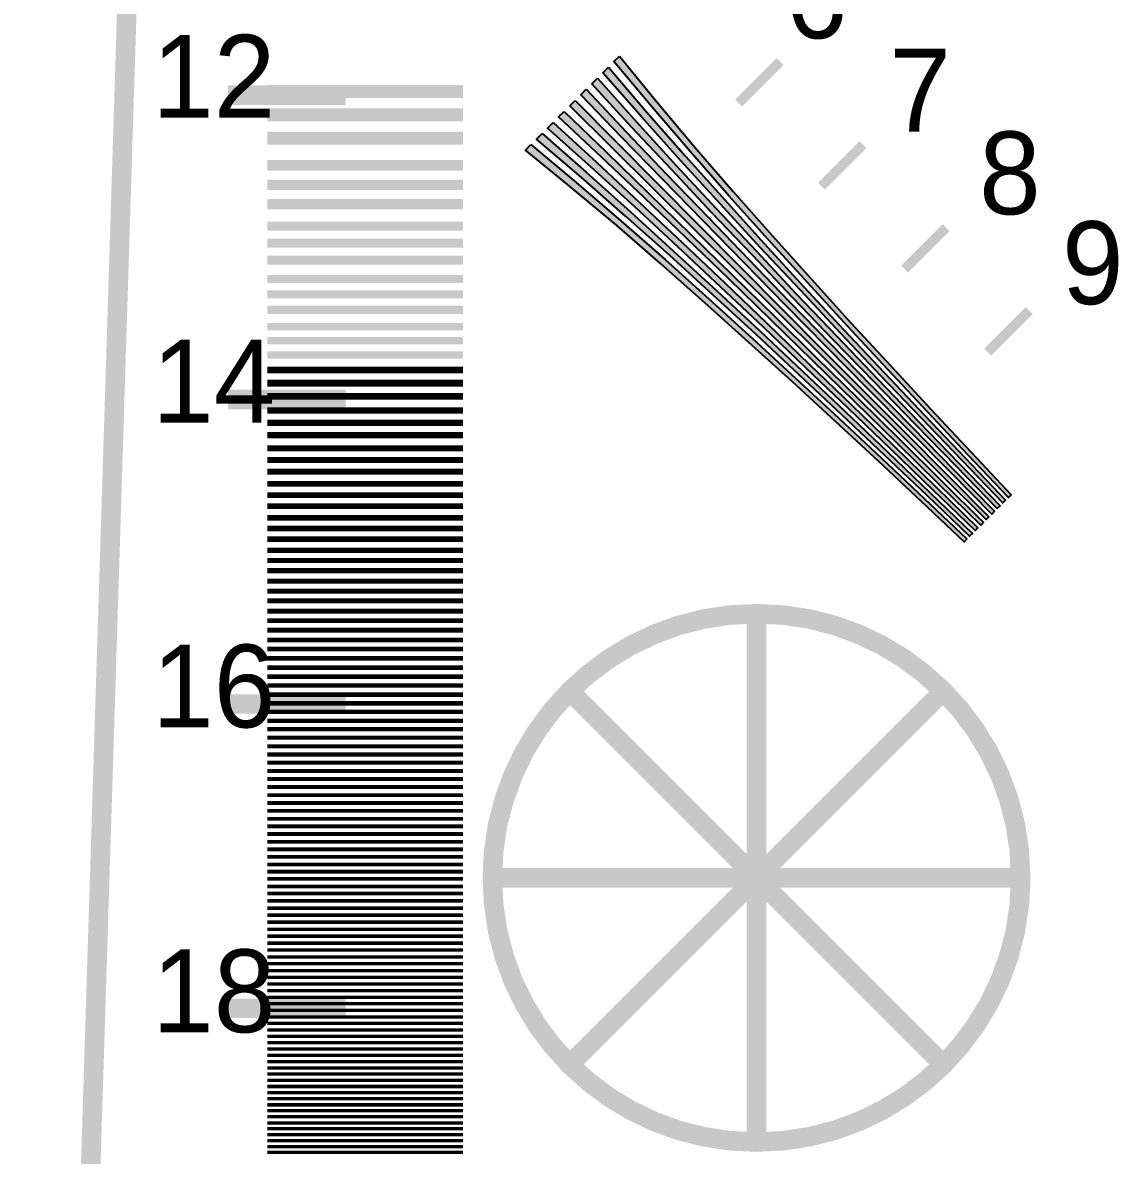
# Model space of a CAD drawing. Header units: millimetres. Extents: x 0 to 306, y 0 to 210.
# Drawn here: x 83.4 to 132.4, y 118.8 to 169.5 of the extents above; entities that cross this region are included whole.
import ezdxf

# ---------------------------------------------------------------- set-up
doc = ezdxf.new("R2010")
doc.units = ezdxf.units.MM
for name, color, linetype in [('CENTER', 7, 'Continuous'), ('LABELS', 7, 'Continuous'), ('PERIPHERY', 7, 'Continuous')]:
    doc.layers.add(name, color=color, linetype=linetype)

msp = doc.modelspace()

# ---------------------------------------------------------------- hatches: boundary and pattern name
at = {"layer": 'PERIPHERY', "true_color": 0x000000}
h = msp.add_hatch(color=7, dxfattribs=at)
h.dxf.hatch_style = 1
h.paths.add_polyline_path([(110.058, 168), (111.722, 165.952), (113.417, 163.935), (115.144, 161.949), (116.882, 159.975), (118.639, 158.02), (120.403, 156.071), (122.184, 154.141), (123.972, 152.217), (125.767, 150.299), (127.567, 148.387), (127.444, 148.263), (125.637, 150.169), (123.836, 152.081), (122.036, 153.993), (120.248, 155.917), (118.472, 157.853), (116.703, 159.796), (114.952, 161.757), (113.213, 163.731), (111.499, 165.729), (109.81, 167.753), (110.058, 168)])
h = msp.add_hatch(color=7, dxfattribs=at)
h.dxf.hatch_style = 1
h.paths.add_polyline_path([(109.563, 167.505), (111.27, 165.5), (113.009, 163.526), (114.76, 161.565), (116.529, 159.622), (118.305, 157.686), (120.093, 155.761), (121.893, 153.85), (123.694, 151.938), (125.507, 150.038), (127.319, 148.139), (127.196, 148.016), (125.377, 149.909), (123.558, 151.802), (121.745, 153.702), (119.938, 155.607), (118.144, 157.525), (116.349, 159.443), (114.568, 161.373), (112.798, 163.316), (111.047, 165.277), (109.315, 167.257), (109.563, 167.505)])
h = msp.add_hatch(color=7, dxfattribs=at)
h.dxf.hatch_style = 1
h.paths.add_polyline_path([(109.067, 167.01), (110.824, 165.055), (112.594, 163.112), (114.376, 161.181), (116.176, 159.27), (117.976, 157.358), (119.783, 155.453), (121.602, 153.559), (123.421, 151.666), (125.247, 149.779), (127.072, 147.892), (126.948, 147.768), (125.117, 149.649), (123.285, 151.53), (121.454, 153.411), (119.629, 155.298), (117.809, 157.191), (115.996, 159.091), (114.19, 160.996), (112.389, 162.908), (110.595, 164.826), (108.819, 166.763), (109.067, 167.01)])
h = msp.add_hatch(color=7, dxfattribs=at)
h.dxf.hatch_style = 1
h.paths.add_polyline_path([(108.572, 166.515), (110.373, 164.603), (112.18, 162.698), (113.999, 160.805), (115.818, 158.911), (117.649, 157.03), (119.475, 155.143), (121.312, 153.268), (123.15, 151.394), (124.987, 149.519), (126.825, 147.645), (126.701, 147.521), (124.857, 149.39), (123.008, 151.252), (121.163, 153.12), (119.32, 154.989), (117.482, 156.864), (115.645, 158.739), (113.807, 160.614), (111.976, 162.494), (110.15, 164.381), (108.325, 166.268), (108.572, 166.515)])
h = msp.add_hatch(color=7, dxfattribs=at)
h.dxf.hatch_style = 1
h.paths.add_polyline_path([(108.077, 166.02), (109.921, 164.151), (111.771, 162.289), (113.615, 160.421), (115.465, 158.558), (117.315, 156.696), (119.164, 154.833), (121.021, 152.977), (122.871, 151.115), (124.727, 149.259), (126.577, 147.396), (126.453, 147.273), (124.591, 149.123), (122.735, 150.979), (120.873, 152.829), (119.01, 154.679), (117.154, 156.535), (115.292, 158.385), (113.429, 160.235), (111.561, 162.079), (109.699, 163.928), (107.83, 165.772), (108.077, 166.02)])
h = msp.add_hatch(color=7, dxfattribs=at)
h.dxf.hatch_style = 1
h.paths.add_polyline_path([(107.582, 165.525), (109.469, 163.7), (111.356, 161.874), (113.237, 160.043), (115.112, 158.205), (116.987, 156.368), (118.855, 154.524), (120.73, 152.687), (122.599, 150.843), (124.461, 148.993), (126.33, 147.149), (126.206, 147.025), (124.331, 148.863), (122.457, 150.7), (120.582, 152.538), (118.701, 154.37), (116.82, 156.201), (114.939, 158.032), (113.046, 159.851), (111.152, 161.67), (109.247, 163.477), (107.335, 165.278), (107.582, 165.525)])
h = msp.add_hatch(color=7, dxfattribs=at)
h.dxf.hatch_style = 1
h.paths.add_polyline_path([(107.087, 165.03), (109.024, 163.254), (110.942, 161.46), (112.854, 159.66), (114.759, 157.853), (116.659, 156.04), (118.546, 154.215), (120.439, 152.395), (122.32, 150.564), (124.201, 148.732), (126.082, 146.901), (125.958, 146.778), (124.071, 148.603), (122.184, 150.428), (120.291, 152.247), (118.392, 154.06), (116.492, 155.872), (114.581, 157.673), (112.669, 159.474), (110.738, 161.255), (108.796, 163.025), (106.841, 164.782), (107.087, 165.03)])
h = msp.add_hatch(color=7, dxfattribs=at)
h.dxf.hatch_style = 1
h.paths.add_polyline_path([(106.592, 164.535), (108.572, 162.803), (110.534, 161.052), (112.477, 159.282), (114.407, 157.5), (116.325, 155.706), (118.237, 153.906), (120.149, 152.106), (122.048, 150.293), (123.941, 148.473), (125.835, 146.654), (125.711, 146.531), (123.812, 148.344), (121.912, 150.156), (120.001, 151.957), (118.083, 153.751), (116.164, 155.546), (114.228, 157.321), (112.285, 159.091), (110.324, 160.842), (108.35, 162.58), (106.346, 164.288), (106.592, 164.535)])
h = msp.add_hatch(color=7, dxfattribs=at)
h.dxf.hatch_style = 1
h.paths.add_polyline_path([(106.097, 164.04), (108.121, 162.351), (110.119, 160.637), (112.093, 158.898), (114.055, 157.147), (115.997, 155.378), (117.928, 153.596), (119.858, 151.815), (121.77, 150.014), (123.682, 148.213), (125.587, 146.407), (125.464, 146.283), (123.552, 148.084), (121.634, 149.878), (119.71, 151.666), (117.774, 153.442), (115.831, 155.212), (113.876, 156.969), (111.902, 158.707), (109.915, 160.434), (107.899, 162.129), (105.85, 163.793), (106.097, 164.04)])

# ---------------------------------------------------------------- linework, layer by layer
at = {"layer": 'CENTER', "color": 250, "lineweight": 35, "const_width": 0.875}
for points in [[(127.995, 131.25), (127.934, 130.042), (127.755, 128.869), (127.464, 127.737), (127.067, 126.652), (126.569, 125.619), (125.978, 124.645), (125.298, 123.736), (124.535, 122.897), (123.697, 122.135), (122.787, 121.455), (121.813, 120.863), (120.781, 120.366), (119.695, 119.968), (118.563, 119.677), (117.39, 119.498), (116.183, 119.437), (114.975, 119.498), (113.802, 119.677), (112.67, 119.968), (111.585, 120.366), (110.552, 120.863), (109.578, 121.455), (108.669, 122.135), (107.83, 122.897), (107.067, 123.736), (106.387, 124.645), (105.796, 125.619), (105.298, 126.652), (104.901, 127.737), (104.61, 128.869), (104.431, 130.042), (104.37, 131.25), (104.431, 132.458), (104.61, 133.631), (104.901, 134.763), (105.298, 135.848), (105.796, 136.881), (106.387, 137.854), (107.067, 138.764), (107.83, 139.603), (108.669, 140.365), (109.578, 141.045), (110.552, 141.637), (111.585, 142.134), (112.67, 142.531), (113.802, 142.823), (114.975, 143.002), (116.183, 143.063), (117.39, 143.002), (118.563, 142.823), (119.695, 142.531), (120.781, 142.134), (121.813, 141.637), (122.787, 141.045), (123.697, 140.365), (124.535, 139.603), (125.298, 138.764), (125.978, 137.854), (126.569, 136.881), (127.067, 135.848), (127.464, 134.763), (127.755, 133.631), (127.934, 132.458), (127.995, 131.25)], [(116.183, 143.063), (116.183, 119.437)], [(107.83, 122.897), (124.535, 139.603)], [(107.83, 139.603), (124.535, 122.897)], [(104.37, 131.25), (127.995, 131.25)]]:
    msp.add_lwpolyline(points, dxfattribs=at)
at = {"layer": 'PERIPHERY', "color": 250, "lineweight": 35}
for points, const_width in [([(88.183, 175), (83.808, 35)], 0.874), ([(117.235, 167.752), (115.378, 165.896)], 0.437), ([(97.807, 166.25), (92.557, 166.25)], 0.875), ([(103.057, 166.418), (94.308, 166.418)], 0.583), ([(103.057, 165.375), (94.308, 165.375)], 0.583), ([(103.057, 164.332), (94.308, 164.332)], 0.583), ([(120.947, 164.04), (119.09, 162.184)], 0.437), ([(103.057, 163.115), (94.308, 163.115)], 0.469), ([(103.057, 162.245), (94.308, 162.245)], 0.469), ([(103.057, 161.374), (94.308, 161.374)], 0.469), ([(103.057, 160.397), (94.308, 160.397)], 0.405), ([(124.659, 160.328), (122.803, 158.472)], 0.437), ([(103.057, 159.633), (94.308, 159.633)], 0.405), ([(103.057, 158.869), (94.308, 158.869)], 0.405), ([(103.057, 158.031), (94.308, 158.031)], 0.361), ([(103.057, 157.341), (94.308, 157.341)], 0.361), ([(103.057, 156.652), (94.308, 156.652)], 0.361), ([(128.371, 156.615), (126.515, 154.759)], 0.437), ([(103.057, 155.906), (94.308, 155.906)], 0.33), ([(103.057, 155.272), (94.308, 155.272)], 0.33), ([(103.057, 154.639), (94.308, 154.639)], 0.33), ([(103.057, 153.961), (94.308, 153.961)], 0.305), ([(103.057, 153.371), (94.308, 153.371)], 0.305), ([(97.807, 152.639), (92.557, 152.639)], 0.875), ([(103.057, 152.781), (94.308, 152.781)], 0.305), ([(103.057, 152.155), (94.308, 152.155)], 0.285), ([(103.057, 151.602), (94.308, 151.602)], 0.285), ([(103.057, 151.048), (94.308, 151.048)], 0.285), ([(103.057, 150.464), (94.308, 150.464)], 0.269), ([(103.057, 149.94), (94.308, 149.94)], 0.269), ([(103.057, 149.416), (94.308, 149.416)], 0.269), ([(103.057, 148.867), (94.308, 148.867)], 0.255), ([(103.057, 148.368), (94.308, 148.368)], 0.255), ([(103.057, 147.87), (94.308, 147.87)], 0.255), ([(103.057, 147.349), (94.308, 147.349)], 0.243), ([(103.057, 146.873), (94.308, 146.873)], 0.243), ([(103.057, 146.397), (94.308, 146.397)], 0.243), ([(103.057, 145.901), (94.308, 145.901)], 0.233), ([(103.057, 145.444), (94.308, 145.444)], 0.233), ([(103.057, 144.987), (94.308, 144.987)], 0.233), ([(103.057, 144.513), (94.308, 144.513)], 0.224), ([(103.057, 144.073), (94.308, 144.073)], 0.224), ([(103.057, 143.634), (94.308, 143.634)], 0.224), ([(103.057, 143.178), (94.308, 143.178)], 0.216), ([(103.057, 142.754), (94.308, 142.754)], 0.216), ([(103.057, 142.33), (94.308, 142.33)], 0.216), ([(103.057, 141.892), (94.308, 141.892)], 0.209), ([(103.057, 141.481), (94.308, 141.481)], 0.209), ([(103.057, 141.071), (94.308, 141.071)], 0.209), ([(103.057, 140.648), (94.308, 140.648)], 0.202), ([(103.057, 140.25), (94.308, 140.25)], 0.202), ([(103.057, 139.852), (94.308, 139.852)], 0.202), ([(97.807, 139.028), (92.557, 139.028)], 0.875), ([(103.057, 139.443), (94.308, 139.443)], 0.196), ([(103.057, 139.056), (94.308, 139.056)], 0.196), ([(103.057, 138.67), (94.308, 138.67)], 0.196), ([(103.057, 138.273), (94.308, 138.273)], 0.19), ([(103.057, 137.897), (94.308, 137.897)], 0.19), ([(103.057, 137.521), (94.308, 137.521)], 0.19), ([(103.057, 137.135), (94.308, 137.135)], 0.185), ([(103.057, 136.769), (94.308, 136.769)], 0.185), ([(103.057, 136.403), (94.308, 136.403)], 0.185), ([(103.057, 136.028), (94.308, 136.028)], 0.181), ([(103.057, 135.671), (94.308, 135.671)], 0.181), ([(103.057, 135.313), (94.308, 135.313)], 0.181), ([(103.057, 134.948), (94.308, 134.948)], 0.176), ([(103.057, 134.599), (94.308, 134.599)], 0.176), ([(103.057, 134.25), (94.308, 134.25)], 0.176), ([(103.057, 133.893), (94.308, 133.893)], 0.172), ([(103.057, 133.552), (94.308, 133.552)], 0.172), ([(103.057, 133.211), (94.308, 133.211)], 0.172), ([(103.057, 132.863), (94.308, 132.863)], 0.169), ([(103.057, 132.529), (94.308, 132.529)], 0.169), ([(103.057, 132.195), (94.308, 132.195)], 0.169), ([(103.057, 131.855), (94.308, 131.855)], 0.165), ([(103.057, 131.528), (94.308, 131.528)], 0.165), ([(103.057, 131.201), (94.308, 131.201)], 0.165), ([(103.057, 130.868), (94.308, 130.868)], 0.162), ([(103.057, 130.547), (94.308, 130.547)], 0.162), ([(103.057, 130.227), (94.308, 130.227)], 0.162), ([(103.057, 129.9), (94.308, 129.9)], 0.159), ([(103.057, 129.586), (94.308, 129.586)], 0.159), ([(103.057, 129.272), (94.308, 129.272)], 0.159), ([(103.057, 128.952), (94.308, 128.952)], 0.156), ([(103.057, 128.643), (94.308, 128.643)], 0.156), ([(103.057, 128.334), (94.308, 128.334)], 0.156), ([(103.057, 128.02), (94.308, 128.02)], 0.153), ([(103.057, 127.717), (94.308, 127.717)], 0.153), ([(103.057, 127.414), (94.308, 127.414)], 0.153), ([(103.057, 127.105), (94.308, 127.105)], 0.15), ([(103.057, 126.807), (94.308, 126.807)], 0.15), ([(103.057, 126.509), (94.308, 126.509)], 0.15), ([(103.057, 126.206), (94.308, 126.206)], 0.15), ([(97.807, 125.416), (92.557, 125.416)], 0.875), ([(103.057, 125.913), (94.308, 125.913)], 0.15), ([(103.057, 125.62), (94.308, 125.62)], 0.15), ([(103.057, 125.322), (94.308, 125.322)], 0.15), ([(103.057, 125.033), (94.308, 125.033)], 0.15), ([(103.057, 124.745), (94.308, 124.745)], 0.15), ([(103.057, 124.453), (94.308, 124.453)], 0.15), ([(103.057, 124.168), (94.308, 124.168)], 0.15), ([(103.057, 123.884), (94.308, 123.884)], 0.15), ([(103.057, 123.596), (94.308, 123.596)], 0.15), ([(103.057, 123.316), (94.308, 123.316)], 0.15), ([(103.057, 123.036), (94.308, 123.036)], 0.15), ([(103.057, 122.753), (94.308, 122.753)], 0.15), ([(103.057, 122.477), (94.308, 122.477)], 0.15), ([(103.057, 122.201), (94.308, 122.201)], 0.15), ([(103.057, 121.921), (94.308, 121.921)], 0.15), ([(103.057, 121.65), (94.308, 121.65)], 0.15), ([(103.057, 121.378), (94.308, 121.378)], 0.15), ([(103.057, 121.102), (94.308, 121.102)], 0.15), ([(103.057, 120.834), (94.308, 120.834)], 0.15), ([(103.057, 120.566), (94.308, 120.566)], 0.15), ([(103.057, 120.294), (94.308, 120.294)], 0.15), ([(103.057, 120.03), (94.308, 120.03)], 0.15), ([(103.057, 119.765), (94.308, 119.765)], 0.15), ([(103.057, 119.498), (94.308, 119.498)], 0.15), ([(103.057, 119.236), (94.308, 119.236)], 0.15), ([(103.057, 118.975), (94.308, 118.975)], 0.15)]:
    msp.add_lwpolyline(points, dxfattribs=dict(at, const_width=const_width))
at = {"layer": 'PERIPHERY', "color": 250}
for points in [[(110.058, 168), (111.722, 165.952), (113.417, 163.935), (115.144, 161.949), (116.882, 159.975), (118.639, 158.02), (120.403, 156.071), (122.184, 154.141), (123.972, 152.217), (125.767, 150.299), (127.567, 148.387), (127.444, 148.263), (125.637, 150.169), (123.836, 152.081), (122.036, 153.993), (120.248, 155.917), (118.472, 157.853), (116.703, 159.796), (114.952, 161.757), (113.213, 163.731), (111.499, 165.729), (109.81, 167.753), (110.058, 168)], [(109.563, 167.505), (111.27, 165.5), (113.009, 163.526), (114.76, 161.565), (116.529, 159.622), (118.305, 157.686), (120.093, 155.761), (121.893, 153.85), (123.694, 151.938), (125.507, 150.038), (127.319, 148.139), (127.196, 148.016), (125.377, 149.909), (123.558, 151.802), (121.745, 153.702), (119.938, 155.607), (118.144, 157.525), (116.349, 159.443), (114.568, 161.373), (112.798, 163.316), (111.047, 165.277), (109.315, 167.257), (109.563, 167.505)], [(109.067, 167.01), (110.824, 165.055), (112.594, 163.112), (114.376, 161.181), (116.176, 159.27), (117.976, 157.358), (119.783, 155.453), (121.602, 153.559), (123.421, 151.666), (125.247, 149.779), (127.072, 147.892), (126.948, 147.768), (125.117, 149.649), (123.285, 151.53), (121.454, 153.411), (119.629, 155.298), (117.809, 157.191), (115.996, 159.091), (114.19, 160.996), (112.389, 162.908), (110.595, 164.826), (108.819, 166.763), (109.067, 167.01)], [(108.572, 166.515), (110.373, 164.603), (112.18, 162.698), (113.999, 160.805), (115.818, 158.911), (117.649, 157.03), (119.475, 155.143), (121.312, 153.268), (123.15, 151.394), (124.987, 149.519), (126.825, 147.645), (126.701, 147.521), (124.857, 149.39), (123.008, 151.252), (121.163, 153.12), (119.32, 154.989), (117.482, 156.864), (115.645, 158.739), (113.807, 160.614), (111.976, 162.494), (110.15, 164.381), (108.325, 166.268), (108.572, 166.515)], [(108.077, 166.02), (109.921, 164.151), (111.771, 162.289), (113.615, 160.421), (115.465, 158.558), (117.315, 156.696), (119.164, 154.833), (121.021, 152.977), (122.871, 151.115), (124.727, 149.259), (126.577, 147.396), (126.453, 147.273), (124.591, 149.123), (122.735, 150.979), (120.873, 152.829), (119.01, 154.679), (117.154, 156.535), (115.292, 158.385), (113.429, 160.235), (111.561, 162.079), (109.699, 163.928), (107.83, 165.772), (108.077, 166.02)], [(107.582, 165.525), (109.469, 163.7), (111.356, 161.874), (113.237, 160.043), (115.112, 158.205), (116.987, 156.368), (118.855, 154.524), (120.73, 152.687), (122.599, 150.843), (124.461, 148.993), (126.33, 147.149), (126.206, 147.025), (124.331, 148.863), (122.457, 150.7), (120.582, 152.538), (118.701, 154.37), (116.82, 156.201), (114.939, 158.032), (113.046, 159.851), (111.152, 161.67), (109.247, 163.477), (107.335, 165.278), (107.582, 165.525)], [(107.087, 165.03), (109.024, 163.254), (110.942, 161.46), (112.854, 159.66), (114.759, 157.853), (116.659, 156.04), (118.546, 154.215), (120.439, 152.395), (122.32, 150.564), (124.201, 148.732), (126.082, 146.901), (125.958, 146.778), (124.071, 148.603), (122.184, 150.428), (120.291, 152.247), (118.392, 154.06), (116.492, 155.872), (114.581, 157.673), (112.669, 159.474), (110.738, 161.255), (108.796, 163.025), (106.841, 164.782), (107.087, 165.03)], [(106.592, 164.535), (108.572, 162.803), (110.534, 161.052), (112.477, 159.282), (114.407, 157.5), (116.325, 155.706), (118.237, 153.906), (120.149, 152.106), (122.048, 150.293), (123.941, 148.473), (125.835, 146.654), (125.711, 146.531), (123.812, 148.344), (121.912, 150.156), (120.001, 151.957), (118.083, 153.751), (116.164, 155.546), (114.228, 157.321), (112.285, 159.091), (110.324, 160.842), (108.35, 162.58), (106.346, 164.288), (106.592, 164.535)], [(106.097, 164.04), (108.121, 162.351), (110.119, 160.637), (112.093, 158.898), (114.055, 157.147), (115.997, 155.378), (117.928, 153.596), (119.858, 151.815), (121.77, 150.014), (123.682, 148.213), (125.587, 146.407), (125.464, 146.283), (123.552, 148.084), (121.634, 149.878), (119.71, 151.666), (117.774, 153.442), (115.831, 155.212), (113.876, 156.969), (111.902, 158.707), (109.915, 160.434), (107.899, 162.129), (105.85, 163.793), (106.097, 164.04)]]:
    msp.add_lwpolyline(points, close=True, dxfattribs=at)
at = {"layer": 'PERIPHERY', "color": 250, "true_color": 0x000000}
for points in [[(110.058, 168), (109.81, 167.753), (111.499, 165.729)], [(110.058, 168), (111.499, 165.729), (113.213, 163.731)], [(110.058, 168), (113.213, 163.731), (114.952, 161.757)], [(110.058, 168), (114.952, 161.757), (116.703, 159.796)], [(116.703, 159.796), (111.722, 165.952), (110.058, 168)], [(109.563, 167.505), (109.315, 167.257), (111.047, 165.277)], [(109.563, 167.505), (111.047, 165.277), (112.798, 163.316)], [(109.563, 167.505), (112.798, 163.316), (114.568, 161.373)], [(109.563, 167.505), (114.568, 161.373), (116.349, 159.443)], [(116.349, 159.443), (111.27, 165.5), (109.563, 167.505)], [(109.067, 167.01), (108.819, 166.763), (110.595, 164.826)], [(109.067, 167.01), (110.595, 164.826), (112.389, 162.908)], [(109.067, 167.01), (112.389, 162.908), (114.19, 160.996)], [(109.067, 167.01), (114.19, 160.996), (115.996, 159.091)], [(109.067, 167.01), (115.996, 159.091), (117.809, 157.191)], [(117.809, 157.191), (110.824, 165.055), (109.067, 167.01)], [(108.572, 166.515), (108.325, 166.268), (110.15, 164.381)], [(108.572, 166.515), (110.15, 164.381), (111.976, 162.494)], [(108.572, 166.515), (111.976, 162.494), (113.807, 160.614)], [(108.572, 166.515), (113.807, 160.614), (115.645, 158.739)], [(108.572, 166.515), (115.645, 158.739), (117.482, 156.864)], [(108.572, 166.515), (117.482, 156.864), (119.32, 154.989)], [(108.572, 166.515), (119.32, 154.989), (121.163, 153.12)], [(121.163, 153.12), (110.373, 164.603), (108.572, 166.515)], [(108.077, 166.02), (107.83, 165.772), (109.699, 163.928)], [(108.077, 166.02), (109.699, 163.928), (111.561, 162.079)], [(108.077, 166.02), (111.561, 162.079), (113.429, 160.235)], [(108.077, 166.02), (113.429, 160.235), (115.292, 158.385)], [(108.077, 166.02), (115.292, 158.385), (117.154, 156.535)], [(108.077, 166.02), (117.154, 156.535), (119.01, 154.679)], [(108.077, 166.02), (119.01, 154.679), (120.873, 152.829)], [(108.077, 166.02), (120.873, 152.829), (122.735, 150.979)], [(108.077, 166.02), (122.735, 150.979), (124.591, 149.123)], [(108.077, 166.02), (124.591, 149.123), (126.453, 147.273)], [(126.453, 147.273), (109.921, 164.151), (108.077, 166.02)], [(116.703, 159.796), (113.417, 163.935), (111.722, 165.952)], [(107.582, 165.525), (107.335, 165.278), (109.247, 163.477)], [(107.582, 165.525), (109.247, 163.477), (111.152, 161.67)], [(107.582, 165.525), (111.152, 161.67), (113.046, 159.851)], [(107.582, 165.525), (113.046, 159.851), (114.939, 158.032)], [(107.582, 165.525), (114.939, 158.032), (116.82, 156.201)], [(107.582, 165.525), (116.82, 156.201), (118.701, 154.37)], [(107.582, 165.525), (118.701, 154.37), (120.582, 152.538)], [(107.582, 165.525), (120.582, 152.538), (122.457, 150.7)], [(107.582, 165.525), (122.457, 150.7), (124.331, 148.863)], [(107.582, 165.525), (124.331, 148.863), (126.206, 147.025)], [(107.582, 165.525), (126.206, 147.025), (126.33, 147.149)], [(107.582, 165.525), (126.33, 147.149), (124.461, 148.993)], [(107.582, 165.525), (124.461, 148.993), (122.599, 150.843)], [(107.582, 165.525), (122.599, 150.843), (120.73, 152.687)], [(107.582, 165.525), (120.73, 152.687), (118.855, 154.524)], [(107.582, 165.525), (118.855, 154.524), (116.987, 156.368)], [(107.582, 165.525), (116.987, 156.368), (115.112, 158.205)], [(107.582, 165.525), (115.112, 158.205), (113.237, 160.043)], [(107.582, 165.525), (113.237, 160.043), (111.356, 161.874)], [(111.356, 161.874), (109.469, 163.7), (107.582, 165.525)], [(116.349, 159.443), (113.009, 163.526), (111.27, 165.5)], [(107.087, 165.03), (106.841, 164.782), (108.796, 163.025)], [(107.087, 165.03), (108.796, 163.025), (110.738, 161.255)], [(107.087, 165.03), (110.738, 161.255), (112.669, 159.474)], [(107.087, 165.03), (112.669, 159.474), (114.581, 157.673)], [(107.087, 165.03), (114.581, 157.673), (116.492, 155.872)], [(107.087, 165.03), (116.492, 155.872), (118.392, 154.06)], [(107.087, 165.03), (118.392, 154.06), (120.291, 152.247)], [(107.087, 165.03), (120.291, 152.247), (122.184, 150.428)], [(107.087, 165.03), (122.184, 150.428), (124.071, 148.603)], [(107.087, 165.03), (124.071, 148.603), (126.082, 146.901)], [(107.087, 165.03), (126.082, 146.901), (124.201, 148.732)], [(107.087, 165.03), (124.201, 148.732), (122.32, 150.564)], [(107.087, 165.03), (122.32, 150.564), (120.439, 152.395)], [(107.087, 165.03), (120.439, 152.395), (118.546, 154.215)], [(107.087, 165.03), (118.546, 154.215), (116.659, 156.04)], [(107.087, 165.03), (116.659, 156.04), (114.759, 157.853)], [(107.087, 165.03), (114.759, 157.853), (112.854, 159.66)], [(107.087, 165.03), (112.854, 159.66), (110.942, 161.46)], [(110.942, 161.46), (109.024, 163.254), (107.087, 165.03)], [(117.809, 157.191), (112.594, 163.112), (110.824, 165.055)], [(106.592, 164.535), (106.346, 164.288), (108.35, 162.58)], [(106.592, 164.535), (108.35, 162.58), (110.324, 160.842)], [(106.592, 164.535), (110.324, 160.842), (112.285, 159.091)], [(106.592, 164.535), (112.285, 159.091), (114.228, 157.321)], [(106.592, 164.535), (114.228, 157.321), (116.164, 155.546)], [(106.592, 164.535), (116.164, 155.546), (118.083, 153.751)], [(106.592, 164.535), (118.083, 153.751), (120.001, 151.957)], [(106.592, 164.535), (120.001, 151.957), (125.835, 146.654)], [(106.592, 164.535), (125.835, 146.654), (123.941, 148.473)], [(106.592, 164.535), (123.941, 148.473), (122.048, 150.293)], [(106.592, 164.535), (122.048, 150.293), (120.149, 152.106)], [(106.592, 164.535), (120.149, 152.106), (118.237, 153.906)], [(106.592, 164.535), (118.237, 153.906), (116.325, 155.706)], [(106.592, 164.535), (116.325, 155.706), (114.407, 157.5)], [(106.592, 164.535), (114.407, 157.5), (112.477, 159.282)], [(106.592, 164.535), (112.477, 159.282), (110.534, 161.052)], [(110.534, 161.052), (108.572, 162.803), (106.592, 164.535)], [(126.453, 147.273), (111.771, 162.289), (109.921, 164.151)], [(121.163, 153.12), (112.18, 162.698), (110.373, 164.603)], [(106.097, 164.04), (105.85, 163.793), (107.899, 162.129)], [(106.097, 164.04), (107.899, 162.129), (109.915, 160.434)], [(106.097, 164.04), (109.915, 160.434), (111.902, 158.707)], [(106.097, 164.04), (111.902, 158.707), (113.876, 156.969)], [(106.097, 164.04), (113.876, 156.969), (115.831, 155.212)], [(106.097, 164.04), (115.831, 155.212), (125.587, 146.407)], [(106.097, 164.04), (125.587, 146.407), (123.682, 148.213)], [(106.097, 164.04), (123.682, 148.213), (121.77, 150.014)], [(106.097, 164.04), (121.77, 150.014), (119.858, 151.815)], [(106.097, 164.04), (119.858, 151.815), (117.928, 153.596)], [(106.097, 164.04), (117.928, 153.596), (115.997, 155.378)], [(106.097, 164.04), (115.997, 155.378), (114.055, 157.147)], [(106.097, 164.04), (114.055, 157.147), (112.093, 158.898)], [(106.097, 164.04), (112.093, 158.898), (110.119, 160.637)], [(110.119, 160.637), (108.121, 162.351), (106.097, 164.04)], [(116.703, 159.796), (115.144, 161.949), (113.417, 163.935)], [(117.809, 157.191), (114.376, 161.181), (112.594, 163.112)], [(116.349, 159.443), (114.76, 161.565), (113.009, 163.526)], [(121.163, 153.12), (113.999, 160.805), (112.18, 162.698)], [(126.453, 147.273), (113.615, 160.421), (111.771, 162.289)], [(116.703, 159.796), (116.882, 159.975), (115.144, 161.949)], [(117.809, 157.191), (116.176, 159.27), (114.376, 161.181)], [(116.349, 159.443), (116.529, 159.622), (114.76, 161.565)], [(121.163, 153.12), (115.818, 158.911), (113.999, 160.805)], [(126.453, 147.273), (115.465, 158.558), (113.615, 160.421)], [(116.349, 159.443), (118.305, 157.686), (116.529, 159.622)], [(116.703, 159.796), (118.639, 158.02), (116.882, 159.975)], [(116.703, 159.796), (118.472, 157.853), (120.248, 155.917)], [(116.703, 159.796), (120.248, 155.917), (122.036, 153.993)], [(116.703, 159.796), (122.036, 153.993), (123.836, 152.081)], [(116.703, 159.796), (123.836, 152.081), (125.637, 150.169)], [(116.703, 159.796), (125.637, 150.169), (127.444, 148.263)], [(116.703, 159.796), (127.444, 148.263), (127.567, 148.387)], [(116.703, 159.796), (127.567, 148.387), (125.767, 150.299)], [(116.703, 159.796), (125.767, 150.299), (123.972, 152.217)], [(116.703, 159.796), (123.972, 152.217), (122.184, 154.141)], [(116.703, 159.796), (122.184, 154.141), (120.403, 156.071)], [(116.703, 159.796), (120.403, 156.071), (118.639, 158.02)], [(117.809, 157.191), (117.976, 157.358), (116.176, 159.27)], [(116.349, 159.443), (118.144, 157.525), (121.745, 153.702)], [(116.349, 159.443), (121.745, 153.702), (123.558, 151.802)], [(116.349, 159.443), (123.558, 151.802), (125.377, 149.909)], [(116.349, 159.443), (125.377, 149.909), (127.196, 148.016)], [(116.349, 159.443), (127.196, 148.016), (127.319, 148.139)], [(116.349, 159.443), (127.319, 148.139), (125.507, 150.038)], [(116.349, 159.443), (125.507, 150.038), (123.694, 151.938)], [(116.349, 159.443), (123.694, 151.938), (121.893, 153.85)], [(116.349, 159.443), (121.893, 153.85), (120.093, 155.761)], [(116.349, 159.443), (120.093, 155.761), (118.305, 157.686)], [(126.453, 147.273), (117.315, 156.696), (115.465, 158.558)], [(121.163, 153.12), (117.649, 157.03), (115.818, 158.911)], [(121.163, 153.12), (119.475, 155.143), (117.649, 157.03)], [(117.809, 157.191), (119.783, 155.453), (117.976, 157.358)], [(117.809, 157.191), (119.629, 155.298), (121.454, 153.411)], [(117.809, 157.191), (121.454, 153.411), (123.285, 151.53)], [(117.809, 157.191), (123.285, 151.53), (125.117, 149.649)], [(117.809, 157.191), (125.117, 149.649), (126.948, 147.768)], [(117.809, 157.191), (126.948, 147.768), (127.072, 147.892)], [(117.809, 157.191), (127.072, 147.892), (125.247, 149.779)], [(117.809, 157.191), (125.247, 149.779), (123.421, 151.666)], [(117.809, 157.191), (123.421, 151.666), (121.602, 153.559)], [(117.809, 157.191), (121.602, 153.559), (119.783, 155.453)], [(118.144, 157.525), (119.938, 155.607), (121.745, 153.702)], [(126.453, 147.273), (119.164, 154.833), (117.315, 156.696)], [(115.831, 155.212), (117.774, 153.442), (125.587, 146.407)], [(121.163, 153.12), (121.312, 153.268), (119.475, 155.143)], [(126.453, 147.273), (121.021, 152.977), (119.164, 154.833)], [(117.774, 153.442), (119.71, 151.666), (125.587, 146.407)], [(126.453, 147.273), (122.871, 151.115), (121.021, 152.977)], [(121.163, 153.12), (123.15, 151.394), (121.312, 153.268)], [(121.163, 153.12), (123.008, 151.252), (124.857, 149.39)], [(121.163, 153.12), (124.857, 149.39), (126.825, 147.645)], [(121.163, 153.12), (126.825, 147.645), (124.987, 149.519)], [(121.163, 153.12), (124.987, 149.519), (123.15, 151.394)], [(120.001, 151.957), (121.912, 150.156), (125.835, 146.654)], [(119.71, 151.666), (121.634, 149.878), (125.587, 146.407)], [(126.453, 147.273), (124.727, 149.259), (122.871, 151.115)], [(121.912, 150.156), (123.812, 148.344), (125.835, 146.654)], [(121.634, 149.878), (123.552, 148.084), (125.587, 146.407)], [(126.453, 147.273), (126.577, 147.396), (124.727, 149.259)], [(124.857, 149.39), (126.701, 147.521), (126.825, 147.645)], [(124.071, 148.603), (125.958, 146.778), (126.082, 146.901)], [(123.552, 148.084), (125.464, 146.283), (125.587, 146.407)], [(123.812, 148.344), (125.711, 146.531), (125.835, 146.654)]]:
    msp.add_solid(points, dxfattribs=at)

# ---------------------------------------------------------------- texts
at = {"layer": 'LABELS', "color": 250}
for s, height, p in [('6', 3.704, (117.493, 168.795)), ('12', 3.7042, (89.16, 165.245)), ('7', 3.704, (122.123, 164.624)), ('8', 3.704, (126.136, 160.924)), ('9', 3.704, (129.84, 156.907)), ('14', 3.7042, (89.16, 151.612)), ('16', 3.7042, (89.16, 137.979)), ('18', 3.7042, (89.16, 124.345))]:
    msp.add_text(s, height=height, dxfattribs=at).set_placement(p)

doc.saveas('drawing.dxf')
